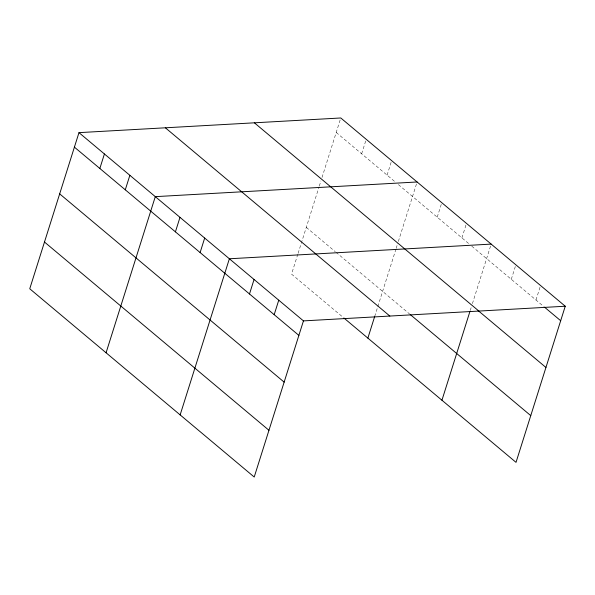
<?xml version="1.0" encoding="UTF-8"?>
<svg xmlns="http://www.w3.org/2000/svg" width="595" height="595" viewBox="0 0 595 595"><rect width="100%" height="100%" fill="white"/><g stroke="black" fill="none" stroke-linecap="round" stroke-linejoin="round"><path stroke-width="0.45" stroke-dasharray="2.98 2.23" d="M297.827 254.199L291.55 274.109L342.43 316.778M298.102 253.329L319.032 186.949M319.307 186.086L320.928 180.925M322.021 177.474L340.779 117.974M361.648 153.8L366.222 139.312M387.092 175.138L391.659 160.643M374.694 316.473L395.898 249.238M396.166 248.375L397.795 243.214M398.338 241.481L417.102 181.981M437.221 217.182L441.795 202.687M461.913 237.888L466.48 223.4M470.243 310.501L471.597 306.202M472.415 303.606L491.173 244.106M511.298 279.308L515.865 264.812M535.991 300.014L540.558 285.518M336.212 132.469L395.571 182.249M398.397 184.621L468.972 243.809M471.79 246.174L543.748 306.522M306.291 227.364L335.26 251.663M335.967 252.258L409.42 313.855"/><path stroke-width="0.89" d="M78.979 132.64L29.75 288.768L254.221 477.026L303.45 320.891L78.979 132.64L340.779 117.974L565.25 306.232L516.021 462.36L343.843 317.961M99.848 168.467L104.415 153.971M125.285 189.805L129.859 175.309M106.066 352.776L155.295 196.647L417.102 181.981M175.421 231.849L179.988 217.354M200.113 252.555L204.68 238.059M180.144 414.901L229.373 258.773L491.173 244.106M249.498 293.975L254.065 279.479M274.183 314.681L278.757 300.185M367.874 338.116L374.694 316.473M441.944 400.234L469.968 311.356M303.45 320.891L565.25 306.232M544.455 307.117L560.683 320.72M254.385 122.815L478.856 311.066M478.216 310.664L545.942 367.465M410.126 314.45L530.762 415.622M165.373 127.799L389.844 316.057M74.405 147.136L298.876 335.387M59.671 193.873L284.142 382.131M44.484 242.031L268.955 430.282"/></g></svg>
